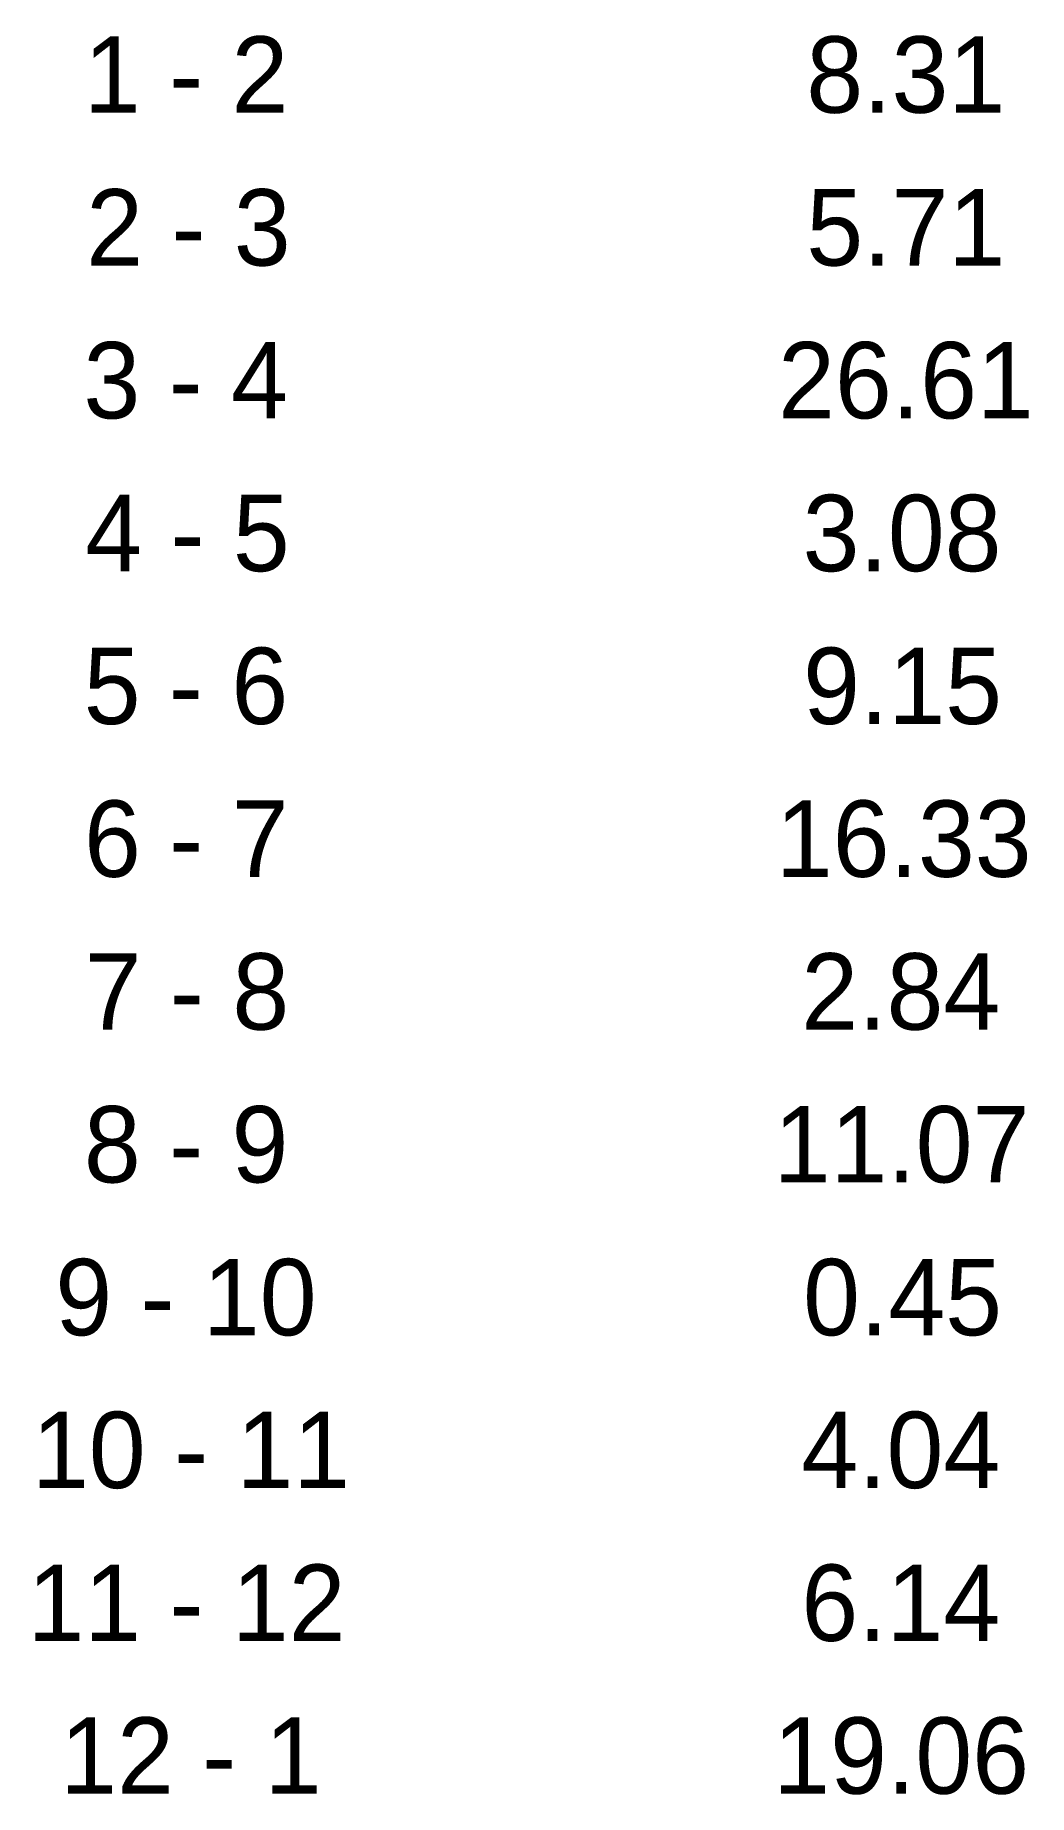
# Model space of a CAD drawing. Extents: x 543871 to 544389, y 1823092 to 1823703.
# Drawn here: x 543870.82 to 543890.33, y 1823091.53 to 1823126.07 of the extents above.
import ezdxf

# ---------------------------------------------------------------- set-up
doc = ezdxf.new("R2010")
doc.units = 0
doc.layers.add('Level 52', color=7, linetype='Continuous')

msp = doc.modelspace()

# ---------------------------------------------------------------- texts
at = {"layer": 'Level 52'}
for s, p in [('1 - 2', (543871.778, 1823124.548)), ('8.31', (543885.96, 1823124.548)), ('2 - 3', (543871.824, 1823121.548)), ('5.71', (543885.96, 1823121.548)), ('3 - 4', (543871.77, 1823118.548)), ('26.61', (543885.406, 1823118.548)), ('4 - 5', (543871.805, 1823115.548)), ('3.08', (543885.887, 1823115.548)), ('5 - 6', (543871.775, 1823112.548)), ('9.15', (543885.897, 1823112.548)), ('6 - 7', (543871.782, 1823109.548)), ('16.33', (543885.362, 1823109.548)), ('7 - 8', (543871.795, 1823106.548)), ('2.84', (543885.862, 1823106.548)), ('8 - 9', (543871.779, 1823103.548)), ('11.07', (543885.319, 1823103.548)), ('9 - 10', (543871.217, 1823100.548)), ('0.45', (543885.897, 1823100.548)), ('10 - 11', (543870.76, 1823097.548)), ('4.04', (543885.862, 1823097.548)), ('11 - 12', (543870.67, 1823094.548)), ('6.14', (543885.862, 1823094.548)), ('12 - 1', (543871.314, 1823091.548)), ('19.06', (543885.312, 1823091.548))]:
    msp.add_text(s, height=1.5, dxfattribs=at).set_placement(p)

doc.saveas('drawing.dxf')
